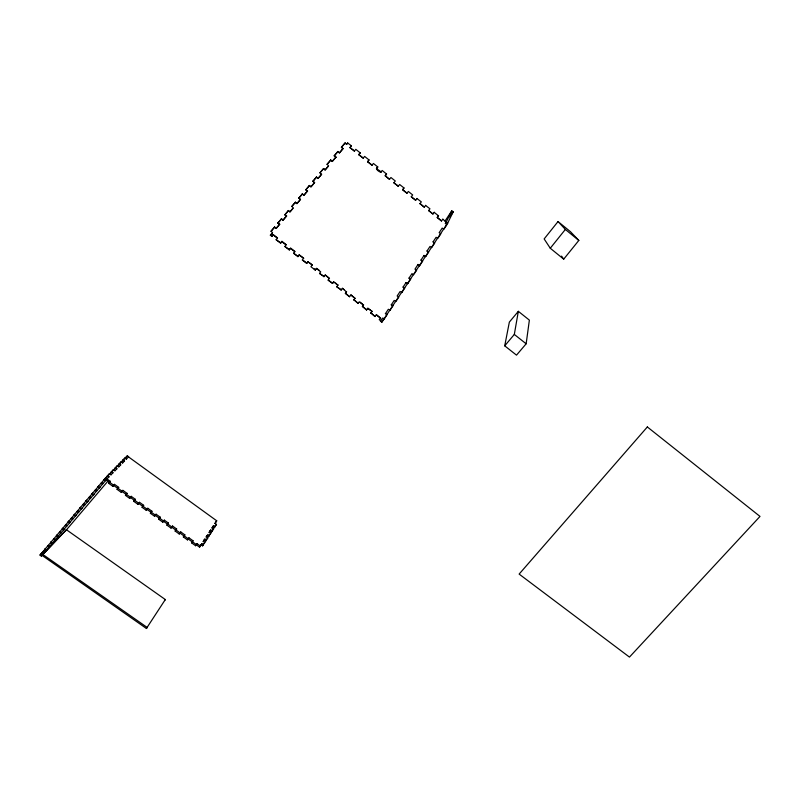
<?xml version="1.0" encoding="UTF-8"?>
<svg xmlns="http://www.w3.org/2000/svg" width="800" height="800" viewBox="0 0 800 800"><rect width="100%" height="100%" fill="white"/><g stroke="black" fill="none" stroke-linecap="round" stroke-linejoin="round"><path stroke-width="1.2" d="M526.15 343.8L529.37 320.12L518.34 311.33L509.36 322.09L504.72 345.84L516.51 355.14L526.15 343.8L514.32 334.43L518.34 311.33M433.06 241.89L436.1 237.29L437.76 238.43L440.81 233.83L439.15 232.69L442.21 228.09L443.86 229.23L446.93 224.62L445.27 223.47L446.28 221.87M437.62 238.14L428.46 252.03L427 251.03L430.03 246.44L431.68 247.58L434.71 243.01L433.06 241.87M442.81 219.26L447.7 223.07L438.23 237.22M441.5 220.97L437.25 217.4L438.56 215.68L437.2 217.53L441.5 220.97L442.85 219.13M422.51 260.9L420.96 260.11L423.98 255.55L425.7 256.49L424.05 255.37M417.97 264.62L419.61 265.74L418.05 264.42L414.96 269.16L416.61 270.25L413.62 274.75L411.98 273.64L408.99 278.16L410.55 278.91M413.53 274.42L407.58 283.38M406.02 282.64L407.48 283.63L404.51 288.1L403.05 287.11L406.03 282.61L407.76 283.5M392.83 305.59L391.25 304.89L394.2 300.43L395.84 301.54L398.78 297.1L397.15 295.99L400.1 291.54L401.83 292.41M434.21 212.36L438.51 215.81M385.4 313.71L388.33 309.28L390.08 310.11M404.02 288.73L381.86 322.19L380.41 321.22L382.49 318.08L384.24 318.9M380.77 320.6L379.4 319.54M447.7 223.07L453.2 211.82L451.79 210.84L444.95 221.16M446.22 222.05L451.79 210.84M379.27 319.81L380.57 318.01L376.35 314.73L380.44 318.28M375.04 316.53L370.95 312.97L375.04 316.53L376.35 314.73M434.26 212.24L432.9 214.08L428.65 210.5L432.95 213.95M366.71 309.68L367.89 308.15L372.12 311.44L367.74 308.41L366.57 309.94L362.48 306.39L366.57 309.94M381.86 322.19L384.09 318.06M425.58 205.44L429.95 208.79L428.58 210.63M424.27 207.17L420.02 203.59L424.27 207.17L425.64 205.33M360.25 302.21L363.49 305.11L359.24 301.8L358.07 303.34L353.98 299.79L358.07 303.34M196.27 544.78L199.53 547.11L201.04 544.78L202.54 545.84L204.88 542.43L203.39 541.37L204.89 539.05L206.37 540.12L205.54 541.19L204.06 540.12L204.89 539.05M205.54 541.19L207.85 537.82L206.38 536.76L207.85 534.48L209.33 535.53L208.5 536.6L207.03 535.55L206.04 537.07M208.5 536.6L210.78 533.28L209.31 532.24L210.77 529.99L212.23 531.04L211.4 532.09L209.95 531.04L210.77 529.99M211.4 532.09L213.66 528.81L212.21 527.76L213.64 525.55L215.09 526.6L214.27 527.65L212.82 526.61L213.64 525.55M214.27 527.65L216.5 524.4L215.07 523.36L216.72 520.8L128.53 456.92M40 555.03L40.64 554.39L146.41 628.48L165.31 599.55L66.4 529.72L41.29 556.05L40 555.03L45.39 548.8L44.75 549.43L46.05 550.46L46.68 549.83L41.29 556.05M203.06 541.67L204.06 540.12M208.97 532.55L209.95 531.04M211.87 528.08L212.82 526.61M214.8 523.56L216.72 520.8M199.53 547.11L201.88 543.7L203.38 544.76L202.54 545.84M449.78 216.97L453.2 211.82M414.13 273.52L427.93 252.74M384.12 319.17L387.16 314.51L385.41 313.68M389.96 310.38L393.01 305.71L391.26 304.86M401.74 292.65L404.79 287.96L403.06 287.08M407.67 283.73L410.73 279.03L409 278.13M419.61 265.74L422.69 261.02L420.97 260.09M425.63 256.68L428.71 251.95L427 251M166.91 525.13L167.62 524.2L163.51 521.24L162.79 522.17L158.66 519.21L159.49 518.11L163.61 521.07L164.33 520.14L168.45 523.1L166.91 525.13L171.03 528.09L172.56 526.05L176.66 529L175.14 531.04L179.24 533.99L179.93 533.04L184.03 535.98L183.34 536.93L187.44 539.87L188.12 538.92L192.2 541.85L191.53 542.81L195.61 545.74L197.11 543.7L200.37 546.04M188.12 538.92L188.96 537.84L193.03 540.77L192.37 541.72L196.45 544.66M44.47 552.78L66.4 529.72M106.65 476.91L109.44 473.75L110.97 474.85L113.02 472.74L111.74 471.68L110.7 472.92M109.44 473.75L104.16 479.53L105.46 480.6L106.02 480.06L104.71 478.99L104.16 479.53M110.63 472.87L113.39 469.74L114.9 470.84L116.93 468.75L115.65 467.7L114.62 468.93M108.72 474.93L113.39 469.74M106.97 478.93L106.18 480.07L109.52 482.47L110.32 481.34L106.97 478.93L109.06 476.79L107.76 475.72L106.72 476.97M114.55 468.88L117.27 465.79L118.77 466.89L120.77 464.83L119.5 463.78L118.48 465.01M117.27 465.79L112.67 470.92M118.41 464.96L121.1 461.91L122.58 462.99L124.56 460.96L123.3 459.92L122.28 461.14L124.87 458.08L126.34 459.15L128.63 456.8L127.38 455.77L125.17 458.02L126.43 459.05M121.1 461.91L116.56 466.96M124.87 458.08L120.39 463.07M151.95 511.25L151.21 512.16L155.35 515.14L156.08 514.22L160.21 517.18L159.39 518.28L155.26 515.32L154.53 516.24L150.39 513.27L151.95 511.25L147.81 508.27L146.25 510.3L142.1 507.32L142.85 506.41L138.71 503.43L137.95 504.34L133.79 501.35L135.37 499.33L131.21 496.34L129.62 498.36L125.45 495.36L127.04 493.35L122.87 490.35L121.27 492.37L117.09 489.36L118.69 487.35L114.51 484.35L112.91 486.36L108.71 483.35L110.32 481.34M187.44 539.87L188.96 537.84M112.91 486.36L114.51 484.35M117.09 489.36L118.69 487.35M346.63 291.63L345.28 293.41L349.55 296.73L345.46 293.17M355.15 298.25L350.89 294.94L354.98 298.49L353.81 300.04M121.27 492.37L122.87 490.35M179.24 533.99L180.77 531.95L184.86 534.89L184.18 535.84L188.28 538.79M125.45 495.36L127.04 493.35M279.73 224.24L277.92 223.02L279.73 224.24L276.28 228.35L274.47 227.14L271.03 231.25L272.56 232.6L270.36 235.22L271.79 236.32L272.94 234.73L277.31 238.13L276.16 239.72L280.52 243.11L281.95 241.36L286.3 244.74M271.79 236.32L273.22 234.57L277.59 237.97M129.62 498.36L131.21 496.34M133.79 501.35L135.37 499.33M280.52 243.11L281.95 241.36M349.92 147.6L354.52 151.11L349.92 147.6L351.39 145.8L347.67 142.99L346.53 144.35L345 142.93L341.39 147.24L342.93 148.65L339.33 152.94L337.8 151.53L334.21 155.81L335.94 157.18L334.21 155.81M350.1 147.57L351.39 145.8M306.59 263.36L307.98 261.59L306.59 263.36L302.26 259.99L303.66 258.23L299.33 254.86L297.93 256.63L293.58 253.25L294.99 251.49L290.65 248.12L289.24 249.88L284.88 246.49L286.04 244.91L281.68 241.52M354.35 151.15L355.81 149.34L360.22 152.88L358.76 154.69L363.18 158.22L364.63 156.41L369.02 159.94L367.58 161.75L371.98 165.27L373.42 163.46L377.8 166.98C372.13 169.95 388.74 176.24 376.51 168.73M180.77 531.95L180.08 532.9L175.97 529.95L175.14 531.04M289.24 249.88L290.39 248.29L294.74 251.67M358.76 154.69L360.22 152.88M137.95 504.34L139.52 502.32L143.67 505.3L142.1 507.32M297.93 256.63L299.33 254.86M367.58 161.75L369.02 159.94M146.25 510.3L147.81 508.27M376.37 168.79L377.8 166.98M319.2 270.31L316.61 268.3L315.23 270.07L310.91 266.71L312.3 264.95L309.71 262.93M380.76 172.31L382.18 170.49L386.56 174L385.26 175.74L389.51 179.32L385.14 175.82L386.56 174M175.97 529.95L176.66 529M315.23 270.07L316.39 268.5L320.7 271.85L319.54 273.42L324.06 276.55L319.54 273.42M389.51 179.32L390.93 177.5L395.29 180.99L393.88 182.82L398.34 186.22L393.88 182.82M154.53 516.24L156.08 514.22M323.85 276.76L325.22 274.99L329.51 278.32M333.8 281.66L332.44 283.43L328.14 280.1L329.31 278.54L325.22 274.99M398.24 186.31L399.64 184.49L403.99 187.97L402.69 189.71L407.03 193.19M332.44 283.43L333.6 281.88L337.89 285.21L335.51 282.99M336.72 286.76L341.19 289.86L336.72 286.76L338.08 284.98M162.79 522.17L164.33 520.14M171.03 528.09L171.73 527.15L175.83 530.1M172.56 526.05L171.86 526.99L167.74 524.03L168.45 523.1M341.01 290.09L342.36 288.31L344.07 289.63M411.28 196.76L415.62 200.24L411.28 196.76L412.67 194.93L408.33 191.45L406.94 193.28L402.59 189.8L403.99 187.97M416.92 198.51L421.32 201.87L419.94 203.7M415.62 200.24L417 198.4M349.55 296.73L350.89 294.94M362.32 306.65L363.65 304.85M183.34 536.93L184.86 534.89M370.81 313.24L372.12 311.44M191.53 542.81L193.03 540.77M195.61 545.74L197.11 543.7M215.68 525.45L216.5 524.4M201.04 544.78L201.88 543.7M212.84 529.86L213.66 528.81M209.95 534.34L210.78 533.28M207.02 538.89L207.85 537.82M204.04 543.5L204.88 542.43M158.66 519.21L159.39 518.28M159.49 518.11L160.21 517.18M164.54 600.53L165.31 599.55M146.41 628.48L147.2 627.47L42.67 554.35M342.36 288.31L346.45 291.86M558.03 221.55L544.15 238.94L550.27 248.24L563.71 259.15L578.82 240.44L570.49 231.73L558.03 221.55L565.35 229.44L578.82 240.44M550.27 248.24L565.35 229.44M150.39 513.27L151.13 512.35L147 509.38M143.67 505.3L142.92 506.21L147.07 509.19M277.92 223.02L281.38 218.89L283.18 220.12L286.64 215.99L284.85 214.75L286.64 215.99M284.85 214.75L288.32 210.61L290.11 211.85L292.89 208.53M288.32 210.61L289.85 211.98L293.33 207.82L291.8 206.45L295.29 202.28L297.07 203.55L300.57 199.38L298.79 198.11L300.32 199.49L296.82 203.66L295.29 202.28M298.79 198.11L302.29 193.92L304.07 195.2L307.58 191.02L305.81 189.73L307.58 191.02M305.81 189.73L309.33 185.52L311.09 186.82L314.62 182.62L312.86 181.31L314.62 182.62M312.86 181.31L316.4 177.08L318.15 178.4L321.69 174.18L317.93 178.48L316.4 177.08M321.47 174.24L319.94 172.85L323.5 168.6L325.24 169.94L328.09 166.54M323.5 168.6L325.03 170L328.59 165.75L327.06 164.35L330.63 160.09L332.37 161.44L335.94 157.18M274.76 226.99L271.03 231.25M278.2 222.88L281.66 218.76M285.12 214.63L288.59 210.48M295.55 202.17L291.8 206.45M299.04 198L302.54 193.82M306.05 189.63L309.57 185.44M313.09 181.23L316.62 177.01M323.71 168.54L319.94 172.85M330.84 160.04L327.06 164.35M334.41 155.77L337.99 151.49L339.53 152.9L343.12 148.62L341.39 147.24M341.58 147.21L345.18 142.91L346.72 144.32L347.67 142.99M279.45 224.38L276 228.5L274.47 227.14M281.38 218.89L282.91 220.26L286.37 216.12M302.29 193.92L303.82 195.3L307.34 191.11M309.33 185.52L310.86 186.91L314.39 182.7M330.63 160.09L332.16 161.49L335.74 157.22M270.36 235.22L272.11 233.32M139.52 502.32L138.76 503.22L134.6 500.23M504.72 345.84L514.32 334.43M44.75 549.43L51.21 541.95L50.58 542.57L51.88 543.61L52.5 542.99L46.05 550.46M50.58 542.57L57.06 535.07L56.44 535.69L57.73 536.72L58.35 536.11L51.88 543.61M56.44 535.69L62.93 528.17L62.31 528.77L63.61 529.81L64.22 529.21L57.73 536.72M62.31 528.77L68.82 521.23L70.12 522.27L63.61 529.81M68.22 521.82L74.74 514.26L74.14 514.85L75.44 515.9L76.04 515.31L69.51 522.87L68.22 521.82L68.82 521.23M74.14 514.85L80.68 507.27L80.09 507.84L81.4 508.9L81.98 508.32L75.44 515.9M80.09 507.84L86.65 500.24L86.07 500.81L87.37 501.87L87.95 501.3L81.4 508.9M86.07 500.81L92.65 493.19L92.07 493.74L93.38 494.81L93.95 494.25L87.37 501.87M92.07 493.74L98.67 486.11L98.1 486.65L99.41 487.72L99.97 487.17L93.38 494.81M98.1 486.65L104.71 478.99M99.41 487.72L106.02 480.06M105.46 480.6L107.08 478.81L105.77 477.75M125.77 457.67L127.38 455.77M65.67 530.76L108.45 480.51M108.71 483.35L109.52 482.47M328.14 280.1L332.64 283.21M40.64 554.39L44.04 550.87M69.51 522.87L70.12 522.27M312.3 264.95L307.75 261.78M303.66 258.23L299.08 255.05M293.58 253.25L298.17 256.44M284.88 246.49L289.5 249.7M276.16 239.72L280.8 242.94M446.17 222.13L447.64 223.15M109.51 482.21L113.71 485.23M117.9 488.24L122.08 491.24M126.26 494.24L130.43 497.24M113.71 485.48L117.89 488.48M122.06 491.48L126.23 494.47M130.4 497.46L134.55 500.45M119.19 463.84L120.69 464.92M115.34 467.76L116.85 468.85M111.42 471.74L112.94 472.84M122.99 459.98L124.48 461.06M107.44 475.78L108.97 476.89M270.66 235.06L272.07 236.16M303.37 260.47L306.83 263.16M313.73 268.52L315.45 269.86M42.49 552.22L43.78 553.25M41.85 552.85L43.14 553.88M48.3 545.38L49.59 546.41M47.67 546.01L48.96 547.04M358.93 154.65L363.33 158.17M367.73 161.7L372.12 165.22M54.13 538.52L55.42 539.55M53.51 539.13L54.8 540.17M65.87 524.7L67.17 525.74M65.26 525.3L66.56 526.34M59.99 531.62L61.28 532.66M59.37 532.23L60.67 533.27M71.78 517.75L73.07 518.8M71.18 518.34L72.48 519.39M77.71 510.77L79.01 511.82M77.12 511.35L78.42 512.4M83.67 503.76L84.97 504.81M83.08 504.33L84.38 505.38M95.65 489.65L96.96 490.71M95.08 490.2L96.39 491.26M89.65 496.72L90.95 497.78M89.07 497.28L90.37 498.34M101.69 482.55L102.99 483.62M101.13 483.09L102.43 484.16M109.76 473.69L111.05 474.76M105.21 478.28L106.52 479.35M117.58 465.74L118.85 466.78M113.7 469.68L114.98 470.74M121.41 461.85L122.67 462.89M561.57 256.11L563.71 259.15M647.34 426.96L519.13 574.09L629.46 657.09L760 516.42L647.34 426.96"/></g></svg>
